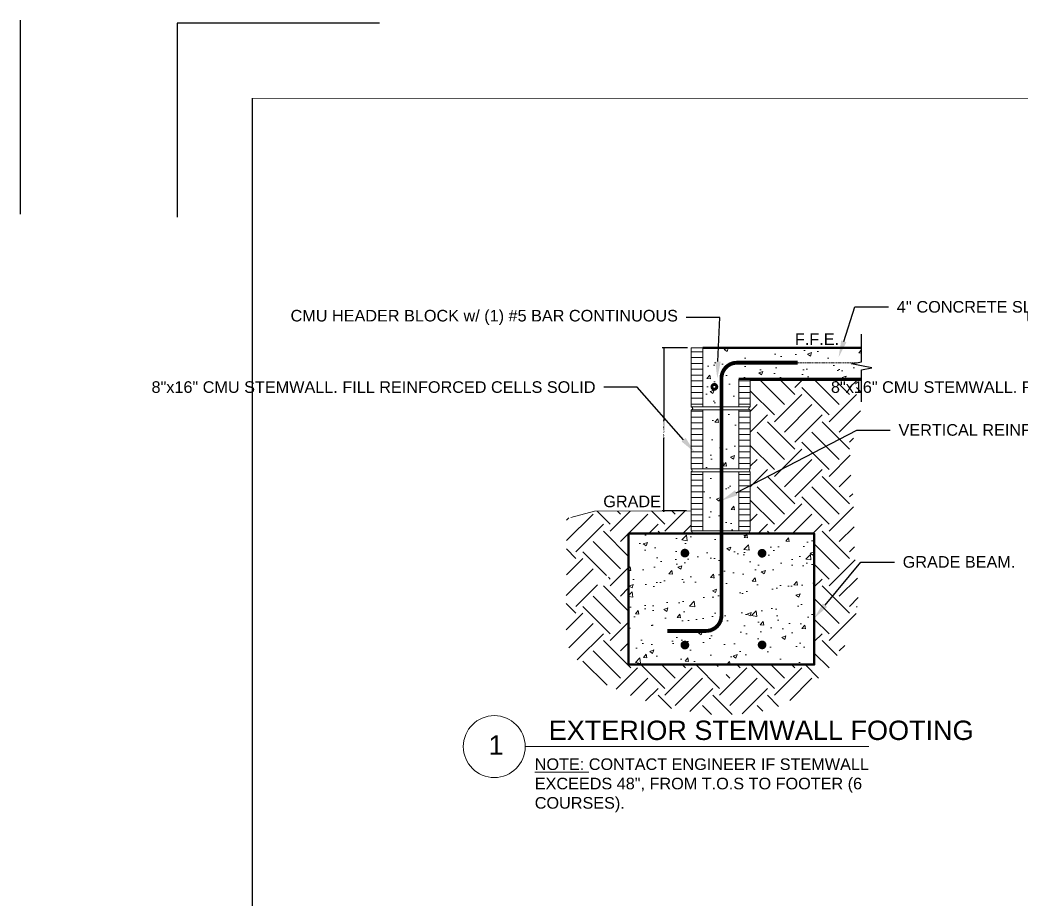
# Model space of a CAD drawing. Header units: inches. Extents: x -1842 to 12195, y -2228 to 2193.
# Drawn here: x 9295 to 9943, y -373 to 196 of the extents above; entities that cross this region are included whole.
import ezdxf
from ezdxf import colors
from ezdxf.entities.mleader import LeaderData, LeaderLine
from ezdxf.math import Vec2, Vec3

# ---------------------------------------------------------------- set-up
doc = ezdxf.new("R2010")
doc.units = ezdxf.units.IN
doc.header["$LTSCALE"] = 6
doc.header["$MEASUREMENT"] = 0
doc.linetypes.add('HIDDEN2', pattern=[0.1875, 0.125, -0.0625])
doc.layers.add('S-Dims', color=2, linetype='Continuous')
doc.layers.add('Title Block', color=7, linetype='Continuous')
for name, color, linetype, lineweight in [('S-Exisitng', 252, 'Continuous', 0), ('S-Foundation', 5, 'Continuous', 0), ('S-Structural', 1, 'Continuous', 20), ('S-Text', 3, 'Continuous', 0)]:
    doc.layers.add(name, color=color, linetype=linetype, lineweight=lineweight)
doc.styles.add('Arial', font='arial.ttf')
doc.styles.get("Standard").update_dxf_attribs({"font": 'ARIALN.TTF'})
doc.dimstyles.new('DIMS', dxfattribs={"dimscale": 96, "dimtxt": 0.09375, "dimasz": 0.09375, "dimexe": 0.1, "dimexo": 0.2, "dimgap": 0.046875, "dimtad": 0, "dimdec": 1, "dimzin": 7, "dimdsep": 46, "dimlunit": 4, "dimtxsty": 'Standard', "dimblk": 'ARCHTICK', "dimcen": 0, "dimdle": 0.046875, "dimclrd": 2, "dimclre": 2, "dimclrt": 2, "dimadec": 0, "dimazin": 0, "dimtfac": 1, "dimtdec": 1, "dimtmove": 1, "dimatfit": 2, "dimfxl": 0.2, "dimtolj": 1, "dimtzin": 0, "dimarcsym": 0})
pattern_1 = [(50, (-1305.449, 5897.743), (26.897257, -2.353205), [2.8125, -30.9375]), (355, (-1305.45, 5897.743), (-5.203175, 28.207205), [2.25, -24.75]), (100.45144, (-1303.207, 5897.547), (21.69408, 25.854), [2.39026, -26.29283]), (46.1842, (-1305.45, 5905.243), (40.02155, -6.20697), [4.21875, -46.40625]), (96.63564, (-1302.113, 5904.726), (35.04982, 36.52945), [3.58539, -39.43927]), (351.18416, (-1305.45, 5905.243), (35.04982, 36.52945), [3.375, -37.125]), (21, (-1301.699, 5903.368), (22.384014, -15.09821), [2.8125, -30.9375]), (326, (-1301.7, 5903.368), (9.124325, 27.193127), [2.25, -24.75]), (71.45144, (-1299.833, 5902.11), (31.50834, 12.09492), [2.39026, -26.29283]), (37.5, (-1305.449, 5897.743), (0.4559946, 12.4835195), [0, -24.45, 0, -25.125, 0, -24.84375]), (7.5, (-1305.449, 5897.743), (9.865108, 14.790439), [0, -14.325, 0, -23.8875, 0, -9.46875]), (327.5, (-1313.811, 5897.743), (20.018341, -0.845808), [0, -9.375, 0, -29.25, 0, -38.8125]), (317.5, (-1317.561, 5897.743), (21.869481, 3.753937), [0, -12.1875, 0, -19.425, 0, -27.5625])]
pattern_2 = [(0, (9729.232, -56.3458), (1e-15, 3.75), [])]

# ---------------------------------------------------------------- blocks, each defined once
blk = doc.blocks.new('_ARCHTICK')
at = {"color": 0, "linetype": 'ByBlock', "const_width": 0.15}
blk.add_lwpolyline([(-0.5, -0.5), (0.5, 0.5)], dxfattribs=at)
blk = doc.blocks.new('*D533')
at = {"layer": 'Defpoints', "color": 0, "transparency": 16777216}
for p in [(9729.08, -16.35), (9711.5, -121.59), (9728.51, -121.59)]:
    blk.add_point(p, dxfattribs=at)
at = {"layer": 'S-Dims', "color": 2, "lineweight": -2, "transparency": 16777216}
for p, q in [((9726.68, -16.35), (9710.3, -16.35)), ((9711.5, -15.78), (9711.5, -63.49)), ((9711.5, -122.16), (9711.5, -74.44)), ((9726.11, -121.59), (9710.3, -121.59))]:
    blk.add_line(p, q, dxfattribs=at)
at = {"layer": 'S-Dims', "color": 2, "lineweight": -2, "transparency": 16777216, "xscale": 1.125, "yscale": 1.125, "zscale": 1.125}
for p, rotation in [((9711.5, -16.35), 90), ((9711.5, -121.59), 270)]:
    blk.add_blockref('_ARCHTICK', p, dxfattribs=dict(at, rotation=rotation))
at = {"layer": 'S-Dims', "color": 2, "transparency": 16777216, "insert": (9711.5, -68.97), "char_height": 1.125, "attachment_point": 5, "rotation": 90}
blk.add_mtext('\\A1;SEE SCHEDULE', dxfattribs=at)

msp = doc.modelspace()

# ---------------------------------------------------------------- hatches: boundary and pattern name
at = {"layer": 'S-Exisitng'}
h = msp.add_hatch(dxfattribs=at)
h.set_pattern_fill('EARTH', color=256, scale=100, angle=45, style=0)
h.set_pattern_definition([(45, (-1305.449, 5897.743), (0, 35.35534), [25, -25]), (45, (-1312.078, 5904.372), (0, 35.35534), [25, -25]), (45, (-1318.707, 5911.001), (0, 35.35534), [25, -25]), (135, (-1318.707, 5915.42), (-35.35534, 2e-15), [25, -25]), (135, (-1312.078, 5922.05), (-35.35534, 2e-15), [25, -25]), (135, (-1305.449, 5928.68), (-35.35534, 2e-15), [25, -25])])
h.paths.add_polyline_path([(9745.7122214, -222.2480857), (9751.7390071, -222.2480857), (9751.7390071, -227.89405), (9745.7122214, -227.89405)], flags=16)
h.paths.add_polyline_path([(9667.2421296, -169.3591624), (9667.2421296, -163.3323767), (9675.6796296, -163.3323767), (9675.6796296, -169.3591624)], flags=16)
edge = h.paths.add_edge_path()
edge.add_line((9648.6431334, -126.4611478), (9648.3620066, -207.774089))
edge.add_line((9648.3620066, -207.774089), (9649.5541959, -209.4932498))
edge.add_line((9649.5541959, -209.4932498), (9657.419423, -220.378946))
edge.add_line((9657.419423, -220.378946), (9672.5446633, -233.3811674))
edge.add_line((9672.5446633, -233.3811674), (9688.5774053, -240.3358299))
edge.add_line((9688.5774053, -240.3358299), (9710.6603711, -248.5000644))
edge.add_line((9710.6603711, -248.5000644), (9723.6681076, -250.6167401))
edge.add_line((9723.6681076, -250.6167401), (9747.5660766, -253.9428372))
edge.add_line((9747.5660766, -253.9428372), (9771.463833, -252.1286298))
edge.add_line((9771.463833, -252.1286298), (9789.0092905, -246.9881747))
edge.add_line((9789.0092905, -246.9881747), (9799.8995231, -238.8239402))
edge.add_line((9799.8995231, -238.8239402), (9807.7645374, -232.1715954))
edge.add_line((9807.7645374, -232.1715954), (9815.9322651, -226.7288226))
edge.add_line((9815.9322651, -226.7288226), (9824.09978, -214.0289189))
edge.add_line((9824.09978, -214.0289189), (9829.5450027, -207.0742564))
edge.add_line((9829.5450027, -207.0742564), (9832.5700082, -203.1433733))
edge.add_line((9832.5700082, -203.1433733), (9834.687512, -194.6766705))
edge.add_line((9834.687512, -194.6766705), (9837.1077292, -178.6506698))
edge.add_line((9837.1077292, -178.6506698), (9837.4102297, -171.0912213))
edge.add_line((9837.4102297, -171.0912213), (9835.2925132, -156.5769597))
edge.add_line((9835.2925132, -156.5769597), (9834.3850115, -140.5509589))
edge.add_line((9834.3850115, -140.5509589), (9834.3850115, -127.5487376))
edge.add_line((9834.3850115, -127.5487376), (9833.7800104, -112.4298406))
edge.add_line((9833.7800104, -112.4298406), (9831.9809617, -94.2017985))
edge.add_line((9831.9809617, -94.2017985), (9831.9809617, -79.9900052))
edge.add_line((9831.9809617, -79.9900052), (9837.9529582, -65.0374669))
edge.add_line((9837.9529582, -65.0374669), (9838.6669587, -56.7068737))
edge.add_line((9838.6669587, -56.7068737), (9839.2665794, -44.3094383))
edge.add_line((9839.2665794, -44.3094383), (9839.2665794, -37.3457696))
edge.add_line((9839.2665794, -37.3457696), (9767.3571082, -37.3457696))
edge.add_line((9767.3571082, -37.3457696), (9767.3571082, -54.4707696))
edge.add_arc((9769.6151169, -55.4082696), 2.4448946, 157.4523206786, 202.5476793216)
edge.add_line((9767.3571082, -56.3457696), (9767.3571082, -94.4707696))
edge.add_arc((9769.6151169, -95.4082696), 2.4448946, 157.4523206789, 202.5476793211)
edge.add_line((9767.3571082, -96.3457696), (9767.3571082, -134.4707696))
edge.add_arc((9769.6151169, -135.4082696), 2.4448946, 157.4523206786, 202.5476793216)
edge.add_line((9767.3571082, -136.3457696), (9808.7256143, -136.3457696))
edge.add_line((9808.7256143, -136.3457696), (9808.7256143, -220.9224218))
edge.add_line((9808.7256143, -220.9224218), (9688.7256143, -220.9224218))
edge.add_line((9688.7256143, -220.9224218), (9688.7256143, -136.3457696))
edge.add_line((9688.7256143, -136.3457696), (9729.2321082, -136.3457696))
edge.add_arc((9726.9740995, -135.4082696), 2.4448946, 337.4523206784, 382.5476793215)
edge.add_line((9729.2321082, -134.4707696), (9729.2321082, -121.5907597))
edge.add_line((9729.2321082, -121.5907597), (9666.6680049, -121.8244106))
edge.add_line((9666.6680049, -121.8244106), (9648.6431334, -126.4611478))
at = {"layer": 'S-Foundation', "ltscale": 10}
h = msp.add_hatch(dxfattribs=at)
h.set_pattern_fill('AR-CONC', color=252, scale=3.75, style=0)
h.set_pattern_definition(pattern_1)
h.paths.add_polyline_path([(9748.7256143, -16.3457696), (9737.9821082, -16.3457696), (9737.9821082, -54.4707696), (9748.7256143, -54.4707696)])
h.paths.add_polyline_path([(9839.1766744, -36.3457696), (9839.2665794, -16.3457696), (9748.7256143, -16.3457696), (9748.7256143, -54.4707696), (9758.6071082, -54.4707696), (9758.6071082, -36.3457696)])
h = msp.add_hatch(dxfattribs=at)
h.set_pattern_fill('AR-CONC', color=252, scale=3.75, style=0)
h.set_pattern_definition(pattern_1)
h.paths.add_polyline_path([(9748.7256143, -56.3457696), (9736.7321082, -56.3457696), (9736.7321082, -94.4707696), (9748.7256143, -94.4707696)])
h.paths.add_polyline_path([(9759.8571082, -56.3457696), (9748.7256143, -56.3457696), (9748.7256143, -94.4707696), (9759.8571082, -94.4707696)])
h.paths.add_polyline_path([(9759.8571082, -96.3457696), (9748.7256143, -96.3457696), (9748.7256143, -134.4707696), (9759.8571082, -134.4707696)])
h.paths.add_polyline_path([(9748.7256143, -96.3457696), (9736.7321082, -96.3457696), (9736.7321082, -134.4707696), (9748.7256143, -134.4707696)])
h = msp.add_hatch(dxfattribs=at)
h.set_pattern_fill('AR-CONC', color=252, scale=3.75, style=0)
h.set_pattern_definition([(50, (8396.745, -907.383), (26.89726, -2.3532), [2.8125, -30.9375]), (355, (8396.745, -907.383), (-5.20318, 28.2072), [2.25, -24.75]), (100.4514, (8398.987, -907.579), (21.6941, 25.854), [2.39026, -26.29283]), (46.1842, (8396.745, -899.883), (40.02155, -6.207), [4.2187, -46.4062]), (96.6356, (8400.08, -900.4), (35.0498, 36.5294), [3.5854, -39.4393]), (351.1842, (8396.745, -899.883), (35.0498, 36.5294), [3.375, -37.125]), (21, (8400.495, -901.758), (22.384, -15.0982), [2.8125, -30.9375]), (326, (8400.495, -901.758), (9.12432, 27.19313), [2.25, -24.75]), (71.4514, (8402.36, -903.016), (31.50834, 12.0949), [2.39026, -26.29283]), (37.5, (8396.745, -907.383), (0.455995, 12.48352), [0, -24.45, 0, -25.125, 0, -24.84375]), (7.5, (8396.745, -907.383), (9.86511, 14.79044), [0, -14.325, 0, -23.8875, 0, -9.46875]), (327.5, (8388.383, -907.383), (20.01834, -0.84581), [0, -9.375, 0, -29.25, 0, -38.8125]), (317.5, (8384.633, -907.383), (21.86948, 3.75394), [0, -12.1875, 0, -19.425, 0, -27.5625])])
h.paths.add_polyline_path([(9688.7256143, -136.3457696), (9688.7256143, -220.9224218), (9808.7256143, -220.9224218), (9808.7256143, -136.3457696)])
at = {"layer": 'S-Structural'}
h = msp.add_hatch(dxfattribs=at)
h.set_pattern_fill('ANSI31', color=256, scale=30, angle=315, style=0)
h.set_pattern_definition(pattern_2)
h.paths.add_polyline_path([(9736.7321082, -16.3457696), (9729.2321082, -16.3457696), (9729.2321082, -54.4707696), (9736.7321082, -54.4707696)])
h = msp.add_hatch(dxfattribs=at)
h.set_pattern_fill('ANSI31', color=256, scale=30, angle=315, style=0)
h.set_pattern_definition(pattern_2)
h.paths.add_polyline_path([(9767.3571082, -36.4082696), (9759.8571082, -36.4082696), (9759.8571082, -54.4707696), (9767.3571082, -54.4707696)])
h = msp.add_hatch(dxfattribs=at)
h.set_pattern_fill('ANSI31', color=256, scale=30, angle=315, style=0)
h.set_pattern_definition([(0, (-1305.4486, 5897.743), (8e-16, 3.75), [])])
h.paths.add_polyline_path([(9736.7321082, -56.3457696), (9729.2321082, -56.3457696), (9729.2321082, -94.4707696), (9736.7321082, -94.4707696)])
h.paths.add_polyline_path([(9759.8571082, -94.4707696), (9767.3571082, -94.4707696), (9767.3571082, -56.3457696), (9759.8571082, -56.3457696)])
h = msp.add_hatch(dxfattribs=at)
h.set_pattern_fill('ANSI31', color=256, scale=30, angle=315, style=0)
h.set_pattern_definition([(0, (8339.1594, -844.2663), (1e-15, 3.75), [])])
h.paths.add_polyline_path([(9736.7321082, -96.3457696), (9729.2321082, -96.3457696), (9729.2321082, -134.4707696), (9736.7321082, -134.4707696)])
h.paths.add_polyline_path([(9759.8571082, -134.4707696), (9767.3571082, -134.4707696), (9767.3571082, -96.3457696), (9759.8571082, -96.3457696)])
for points in [[(9726.3400289, -148.980246, -1), (9723.8400289, -148.980246, -1)], [(9776.3400289, -148.980246, -1), (9773.8400289, -148.980246, -1)], [(9726.3400289, -208.2879454, 1), (9723.8400289, -208.2879454, 1)], [(9776.3400289, -208.2879454, 1), (9773.8400289, -208.2879454, 1)]]:
    msp.add_hatch(color=256, dxfattribs=at).paths.add_polyline_path(points)

# ---------------------------------------------------------------- linework, layer by layer
msp.add_lwpolyline([(9445.1770111, 145.0261878, 0.5, 0.5, 0), (10940.2362458, 145.0261878, 0, 0, 0), (10940.2362458, -981.4230337, 0.5, 0.5, 0), (9445.1770111, -981.4230337, 0.5, 0.5, 0)], format="xyseb")
at = {"const_width": 0.5}
msp.add_lwpolyline([(9445.5770111, -981.4230337), (9445.5770111, 145.0261878)], dxfattribs=at)
msp.add_lwpolyline([(9445.5770111, -981.4230337), (9445.5770111, 145.0261878)], dxfattribs=at)
at = {"layer": 'S-Dims'}
msp.add_lwpolyline([(9839.2665794, -51.2276412), (9839.2665794, -30.5462346), (9845.8577704, -29.2482931), (9839.2665794, -27.9503516), (9832.6753883, -26.6524101), (9839.2665794, -25.3544686), (9839.2665794, -7.3370706)], dxfattribs=at)
at = {"layer": 'S-Exisitng'}
for p, q in [((9666.642977, -121.8708729), (9651.4560324, -125.9043848)), ((9729.2321082, -121.5907597), (9666.6680049, -121.8244106))]:
    msp.add_line(p, q, dxfattribs=at)
at = {"layer": 'S-Foundation', "color": 5, "lineweight": 50}
for p, q in [((9736.7321082, -16.3457696), (9839.2665794, -16.3457696)), ((9759.8571082, -36.3457696), (9839.1766744, -36.3457696))]:
    msp.add_line(p, q, dxfattribs=at)
at = {"layer": 'S-Foundation', "color": 3}
msp.add_line((9767.3571082, -37.3457696), (9839.1766744, -37.3457696), dxfattribs=at)
at = {"layer": 'S-Foundation', "color": 5, "lineweight": 50}
msp.add_lwpolyline([(9688.7256143, -220.9224218), (9808.7256143, -220.9224218), (9808.7256143, -136.3457696), (9688.7256143, -136.3457696)], close=True, dxfattribs=at)
at = {"layer": 'S-Structural'}
for p, q in [((9729.2321082, -16.3457696), (9736.7321082, -16.3457696)), ((9729.2321082, -16.3457696), (9729.2321082, -54.4707696)), ((9736.7321082, -54.4707696), (9736.7321082, -16.3457696)), ((9767.3571082, -36.4082696), (9759.8571082, -36.4082696)), ((9759.8571082, -54.4707696), (9759.8571082, -36.4082696)), ((9767.3571082, -36.4082696), (9767.3571082, -54.4707696)), ((9729.2321082, -54.4707696), (9767.3571082, -54.4707696)), ((9729.2321082, -94.4707696), (9729.2321082, -56.3457696)), ((9767.3571082, -56.3457696), (9729.2321082, -56.3457696)), ((9767.3571082, -56.3457696), (9729.2321082, -56.3457696)), ((9736.7321082, -94.4707696), (9736.7321082, -56.3457696)), ((9759.8571082, -94.4707696), (9759.8571082, -56.3457696)), ((9767.3571082, -94.4707696), (9767.3571082, -56.3457696)), ((9767.3571082, -94.4707696), (9729.2321082, -94.4707696)), ((9767.3571082, -94.4707696), (9729.2321082, -94.4707696)), ((9729.2321082, -134.4707696), (9729.2321082, -96.3457696)), ((9767.3571082, -96.3457696), (9729.2321082, -96.3457696)), ((9767.3571082, -96.3457696), (9729.2321082, -96.3457696)), ((9736.7321082, -134.4707696), (9736.7321082, -96.3457696)), ((9759.8571082, -134.4707696), (9759.8571082, -96.3457696)), ((9767.3571082, -134.4707696), (9767.3571082, -96.3457696)), ((9767.3571082, -134.4707696), (9767.3571082, -96.3457696)), ((9767.3571082, -134.4707696), (9729.2321082, -134.4707696))]:
    msp.add_line(p, q, dxfattribs=at)
at = {"layer": 'S-Structural', "linetype": 'HIDDEN2'}
msp.add_line((9798.0521447, -25.8906555), (9836.5437212, -25.8906555), dxfattribs=at)
at = {"layer": 'S-Structural', "const_width": 2.5}
for points in [[(9748.7256143, -65.2286919), (9748.7256143, -35.8906556, -0.4142135624), (9758.7256143, -25.8906556), (9798.0521442, -25.8906556)], [(9748.7256143, -65.2286919), (9748.7256143, -189.2082023, -0.4142135624), (9738.7256143, -199.2082023), (9713.7256143, -199.2082023)]]:
    msp.add_lwpolyline(points, format="xyb", dxfattribs=at)
at = {"layer": 'S-Structural'}
for points, const_width in [([(9743.2446247, -41.1490328, 1), (9745.0014521, -41.7906138, 1)], 3.125), ([(9723.5207302, -148.9178106, -1), (9726.6457302, -148.9178106, -1)], 2.5), ([(9773.4076794, -149.0285982, -1), (9776.5326794, -149.0285982, -1)], 2.5), ([(9723.5207302, -208.3503809, 1), (9726.6457302, -208.3503809, 1)], 2.5), ([(9773.4076794, -208.2395932, 1), (9776.5326794, -208.2395932, 1)], 2.5)]:
    msp.add_lwpolyline(points, format="xyb", close=True, dxfattribs=dict(at, const_width=const_width))
for centre, radius, start, end in [((9729.2321082, -55.4082696), 0.9375, 270, 90), ((9767.3571082, -55.4082696), 0.9375, 90, 270), ((9728.563877, -95.4082696), 1.1512772, 305.4805082379, 54.5194917624), ((9768.0253393, -95.4082696), 1.1512772, 125.4805082376, 234.5194917621), ((9728.563877, -135.4082696), 1.1512772, 305.4805082379, 54.5194917624), ((9768.0253393, -135.4082696), 1.1512772, 125.4805082376, 234.5194917621)]:
    msp.add_arc(centre, radius, start, end, dxfattribs=at)
at = {"layer": 'S-Text'}
msp.add_line((9621.9298903, -273.9763803), (9843.9443927, -273.9763803), dxfattribs=at)
msp.add_circle((9601.9298903, -273.9763803), 20, dxfattribs=at)
at = {"layer": 'Title Block'}
for p, q in [((9295.495938, 195.5926256), (9295.495938, 70.1021456)), ((9295.495938, 195.5926256), (9295.495938, 70.1021456)), ((9295.495938, 195.5926256), (9295.495938, 70.1021456)), ((9295.495938, 195.5926256), (9295.495938, 70.1021456)), ((9295.495938, 195.5926256), (9295.495938, 70.1021456)), ((9295.495938, 195.5926256), (9295.495938, 70.1021456)), ((9527.8036361, 193.6031478), (9397.0000511, 193.6031478)), ((9527.8036361, 193.6031478), (9397.0000511, 193.6031478)), ((9527.8036361, 193.6031478), (9397.0000511, 193.6031478)), ((9527.8036361, 193.6031478), (9397.0000511, 193.6031478)), ((9527.8036361, 193.6031478), (9397.0000511, 193.6031478)), ((9527.8036361, 193.6031478), (9397.0000511, 193.6031478)), ((9397.0000511, 193.6031478), (9397.0000511, 68.1126678)), ((9397.0000511, 193.6031478), (9397.0000511, 68.1126678)), ((9397.0000511, 193.6031478), (9397.0000511, 68.1126678)), ((9397.0000511, 193.6031478), (9397.0000511, 68.1126678)), ((9527.8036361, 193.6031478), (9397.0000511, 193.6031478)), ((9527.8036361, 193.6031478), (9397.0000511, 193.6031478)), ((9527.8036361, 193.6031478), (9397.0000511, 193.6031478)), ((9527.8036361, 193.6031478), (9397.0000511, 193.6031478)), ((9527.8036361, 193.6031478), (9397.0000511, 193.6031478)), ((9527.8036361, 193.6031478), (9397.0000511, 193.6031478)), ((9397.0000511, 193.6031478), (9397.0000511, 68.1126678)), ((9397.0000511, 193.6031478), (9397.0000511, 68.1126678)), ((9397.0000511, 193.6031478), (9397.0000511, 68.1126678)), ((9397.0000511, 193.6031478), (9397.0000511, 68.1126678)), ((9445.5770111, 145.0261878), (9445.5770111, -981.4230337))]:
    msp.add_line(p, q, dxfattribs=at)

# ---------------------------------------------------------------- texts
at = {"layer": 'S-Text', "char_height": 7.5, "width": 294.30601648, "attachment_point": 1, "style": 'Arial'}
for s, insert in [('F.F.E.', (9796.175976, -6.8637068)), ('GRADE', (9672.3605522, -111.7701425))]:
    msp.add_mtext(s, dxfattribs=dict(at, insert=insert))
at = {"layer": 'S-Text', "attachment_point": 1, "style": 'Arial'}
for s, width, insert, char_height in [('EXTERIOR STEMWALL FOOTING', 352.848742969, (9637.0978873, -257.1884042), 12.5), ('1', 18.988728868, (9598.2199596, -266.6696817), 12.5), ('{\\LNOTE: }CONTACT ENGINEER IF STEMWALL EXCEEDS 48", FROM T.O.S TO FOOTER (6 COURSES).', 247.26224095, (9628.0704911, -281.5915211), 7.5)]:
    msp.add_mtext_dynamic_manual_height_columns(s, width=width, gutter_width=5, heights=[0], dxfattribs=dict(at, insert=insert, char_height=char_height))

# ---------------------------------------------------------------- dimensions: what is measured, and where the dimension line sits
at = {"layer": 'S-Dims'}
dim = msp.add_linear_dim(base=(9711.4953236, -121.593461), p1=(9729.0827269, -16.3457696), p2=(9728.5087833, -121.593461), angle=90, text='SEE SCHEDULE', dimstyle='DIMS', override={"dimscale": 12}, dxfattribs=at)
dim.commit()
dim.dimension.update_dxf_attribs({"geometry": '*D533', "text_midpoint": (9711.4953236, -68.9696153)})

# ---------------------------------------------------------------- leaders
at = {"layer": 'S-Text'}
ml = msp.add_multileader_mtext('Standard', dxfattribs=at)
ml.set_content("\\A1;4'' CONCRETE SLAB W/ 6X6 W1.4x1.4 OR FIBERMESH OVER 6 MIL VAPOR BARRIER & CLEAN COMPACT FILL", color=256, style='Arial')
ml.set_leader_properties()
ml.build(insert=Vec2(0, 0))
ml.multileader.update_dxf_attribs({"dogleg_length": 0.36, "arrow_head_size": 10.8, "scale": 12})
ctx = ml.context
ctx.base_point, ctx.scale, ctx.char_height, ctx.arrow_head_size, ctx.landing_gap_size, ctx.plane_origin = Vec3(9856.5990183, 10.1903136), 12, 7.5, 10.8, 5.4, Vec3(9760.817818, -83.0845378)
notes = []
notes.append((ctx, [(0, (1, 1, 0), (9834.9990183, 10.1903136), (1, 0), 21.6, [(0, [(9824.4139361, -22.3292446)], 0, [])])]))
ctx.mtext.insert, ctx.mtext.width, ctx.mtext.flow_direction = Vec3(9861.9990183, 14.0042631), 142.811107221, 5
ml = msp.add_multileader_mtext('Standard', dxfattribs=at)
ml.set_content('CMU HEADER BLOCK w/ (1) #5 BAR CONTINUOUS ', color=256, style='Arial')
ml.set_leader_properties()
ml.build(insert=Vec2(0, 0))
ml.multileader.update_dxf_attribs({"dogleg_length": 0.36, "arrow_head_size": 10.8, "scale": 12})
ctx = ml.context
ctx.base_point, ctx.scale, ctx.char_height, ctx.arrow_head_size, ctx.landing_gap_size, ctx.plane_origin = Vec3(9591.2065359, 3.4233103), 12, 7.5, 10.8, 5.4, Vec3(9726.5913572, -135.2802381)
ctx.text_align_type = 2
notes.append((ctx, [(0, (1, 1, 0), (9747.5918701, 3.4233103), (-1, 0), 21.6, [(0, [(9746.0277045, -35.9655104)], 0, [])])]))
ctx.mtext.insert, ctx.mtext.width, ctx.mtext.alignment, ctx.mtext.flow_direction = Vec3(9720.5918701, 8.2758001), 124.726449373, 3, 5
ml = msp.add_multileader_mtext('Standard', dxfattribs=at)
ml.set_content('U-BLOCK w/ (1)#5 BAR CONTINUOUS', color=256, style='Arial')
ml.set_leader_properties()
ml.build(insert=Vec2(0, 0))
ml.multileader.update_dxf_attribs({"dogleg_length": 0.36, "arrow_head_size": 10.8, "scale": 12})
ctx = ml.context
ctx.base_point, ctx.scale, ctx.char_height, ctx.arrow_head_size, ctx.landing_gap_size, ctx.plane_origin = Vec3(10014.3457867, 3.4233103), 12, 7.5, 10.8, 5.4, Vec3(10136.5774702, -135.2802381)
ctx.text_align_type = 2
notes.append((ctx, [(0, (1, 1, 0), (10157.5779831, 3.4233103), (-1, 0), 21.6, [(0, [(10166.5552485, -16.3993832)], 0, [])])]))
ctx.mtext.insert, ctx.mtext.width, ctx.mtext.alignment, ctx.mtext.flow_direction = Vec3(10130.5779831, 7.2372598), 124.726449373, 3, 5
ml = msp.add_multileader_mtext('Standard', dxfattribs=at)
ml.set_content('8"x16" CMU STEMWALL. FILL REINFORCED CELLS SOLID', color=256, style='Arial')
ml.set_leader_properties()
ml.build(insert=Vec2(0, 0))
ml.multileader.update_dxf_attribs({"dogleg_length": 0.36, "arrow_head_size": 10.8, "scale": 12})
ctx = ml.context
ctx.base_point, ctx.scale, ctx.char_height, ctx.arrow_head_size, ctx.landing_gap_size, ctx.plane_origin = Vec3(9557.9281058, -41.6755683), 12, 7.5, 10.8, 5.4, Vec3(9711.9491512, -195.2866033)
ctx.text_align_type = 2
notes.append((ctx, [(0, (1, 1, 0), (9694.3356092, -41.6755683), (-1, 0), 21.6, [(0, [(9731.3854985, -83.7173572)], 0, [])])]))
ctx.mtext.insert, ctx.mtext.width, ctx.mtext.defined_height, ctx.mtext.alignment, ctx.mtext.flow_direction = Vec3(9667.3356092, -37.8616187), 104.606220782, 35.3833933, 3, 5
ml = msp.add_multileader_mtext('Standard', dxfattribs=at)
ml.set_content('8"x16" CMU STEMWALL. FILL REINFORCED CELLS SOLID', color=256, style='Arial')
ml.set_leader_properties()
ml.build(insert=Vec2(0, 0))
ml.multileader.update_dxf_attribs({"dogleg_length": 0.36, "arrow_head_size": 10.8, "scale": 12})
ctx = ml.context
ctx.base_point, ctx.scale, ctx.char_height, ctx.arrow_head_size, ctx.landing_gap_size, ctx.plane_origin = Vec3(10017.3601409, -41.6755683), 12, 7.5, 10.8, 5.4, Vec3(10156.0398977, -195.2866033)
ctx.text_align_type = 2
notes.append((ctx, [(0, (1, 1, 0), (10116.8263557, -41.6755683), (-1, 0), 5.0867469, [(0, [(10144.2219515, -83.7173572)], 0, [])])]))
ctx.mtext.insert, ctx.mtext.width, ctx.mtext.defined_height, ctx.mtext.alignment, ctx.mtext.flow_direction = Vec3(10106.3396088, -37.8616187), 83.686676012, 35.3833933, 3, 5
ml = msp.add_multileader_mtext('Standard', dxfattribs=at)
ml.set_content('VAPOR BARRIER (6-MIL MIN.) OVER CLEAN COMPACTED FILL', color=256, style='Arial')
ml.set_leader_properties()
ml.build(insert=Vec2(0, 0))
ml.multileader.update_dxf_attribs({"dogleg_length": 0.36, "arrow_head_size": 10.8, "scale": 12})
ctx = ml.context
ctx.base_point, ctx.scale, ctx.char_height, ctx.arrow_head_size, ctx.landing_gap_size, ctx.plane_origin = Vec3(10424.1906571, -89.8641233), 12, 7.5, 10.8, 5.4, Vec3(10556.2268233, -215.9870466)
ctx.text_align_type = 2
notes.append((ctx, [(0, (1, 1, 0), (10575.5214211, -89.8641233), (-1, 0), 21.6, [(0, [(10584.4944752, -67.1658287)], 0, [])])]))
ctx.mtext.insert, ctx.mtext.width, ctx.mtext.alignment, ctx.mtext.flow_direction = Vec3(10548.5214211, -86.0501737), 124.726449373, 3, 5
ml = msp.add_multileader_mtext('Standard', dxfattribs=at)
ml.set_content('\\A1;VERTICAL REINFORCING TO BE (1) #5 AT 48" O.C. & AT CORNERS w/ MIN. 7" BEND AT BOTTOM & 12" MIN. BEND INTO SLAB, U.N.O. ', color=256, style='Arial')
ml.set_leader_properties()
ml.build(insert=Vec2(0, 0))
ml.multileader.update_dxf_attribs({"dogleg_length": 0.36, "arrow_head_size": 10.8, "scale": 12})
ctx = ml.context
ctx.base_point, ctx.scale, ctx.char_height, ctx.arrow_head_size, ctx.landing_gap_size, ctx.plane_origin = Vec3(9857.7499022, -69.3907397), 12, 7.5, 10.8, 5.4, Vec3(9780.0710708, -173.5382991)
notes.append((ctx, [(0, (1, 1, 0), (9836.1499022, -69.3907397), (1, 0), 21.6, [(0, [(9748.7256143, -114.930121)], 0, [])])]))
ctx.mtext.insert, ctx.mtext.width, ctx.mtext.flow_direction = Vec3(9863.1499022, -65.5767901), 132.789521258, 5
ml = msp.add_multileader_mtext('Standard', dxfattribs=at)
ml.set_content('\\A1;GRADE BEAM.', color=256, style='Arial')
ml.set_leader_properties()
ml.build(insert=Vec2(0, 0))
ml.multileader.update_dxf_attribs({"dogleg_length": 0.36, "arrow_head_size": 10.8, "scale": 12})
ctx = ml.context
ctx.base_point, ctx.scale, ctx.char_height, ctx.arrow_head_size, ctx.landing_gap_size, ctx.plane_origin = Vec3(9860.4315333, -154.682978), 12, 7.5, 10.8, 5.4, Vec3(9780.0710708, -247.9578293)
notes.append((ctx, [(0, (1, 1, 0), (9838.8315333, -154.682978), (1, 0), 21.6, [(0, [(9808.7256143, -190.9224218)], 0, [])])]))
ctx.mtext.insert, ctx.mtext.width, ctx.mtext.defined_height, ctx.mtext.flow_direction = Vec3(9865.8315333, -150.8690284), 84.049248536, 43.3024544, 5
for ctx, leaders in notes:
    for number, flags, end, landing, length, lines in leaders:
        leader = LeaderData()
        leader.index, (leader.has_last_leader_line, leader.has_dogleg_vector, leader.attachment_direction) = number, flags
        leader.last_leader_point, leader.dogleg_vector, leader.dogleg_length = Vec3(end), Vec3(landing), length
        for number, points, colour, breaks in lines:
            line = LeaderLine()
            line.index, line.vertices, line.color, line.breaks = number, Vec3.list(points), colors.encode_raw_color(colour), breaks
            leader.lines.append(line)
        ctx.leaders.append(leader)

doc.saveas('drawing.dxf')
